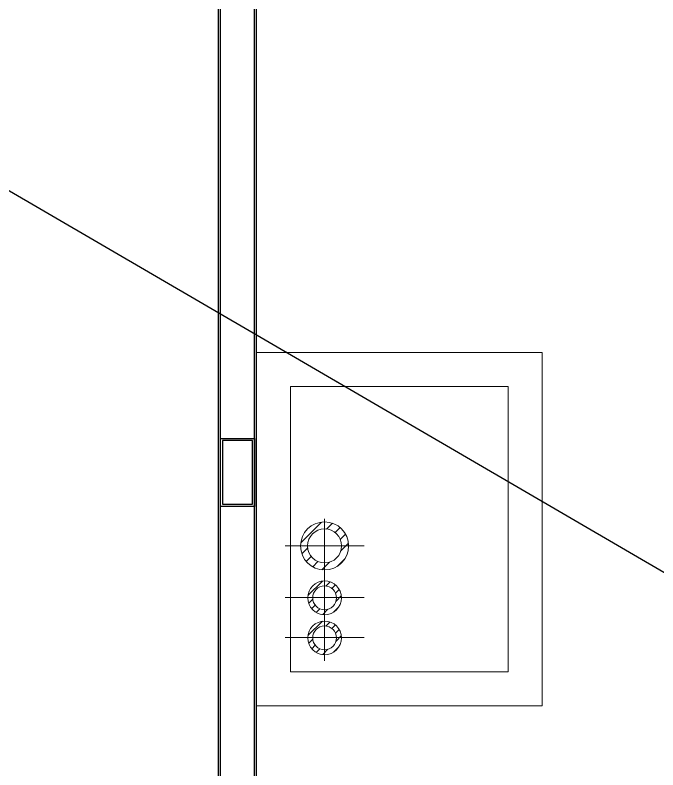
# Model space of a CAD drawing. Extents: x 758840 to 1108724, y -102573 to 143521.
# Drawn here: x 858310 to 859256, y 120894 to 122005 of the extents above; entities that cross this region are included whole.
import ezdxf

# ---------------------------------------------------------------- set-up
doc = ezdxf.new("R2010")
doc.units = 0
doc.header["$LTSCALE"] = 1000
doc.header["$MEASUREMENT"] = 0
doc.layers.add('0412-暖通-设备-精密空调', color=4, linetype='Continuous', lineweight=13)
doc.layers.add('GEN-DC 03', color=8, linetype='Continuous', lineweight=0)
doc.layers.add('GEN-DC 虚线', color=8, linetype='Continuous')
doc.layers.add('室外柴油发电-2层', color=241, linetype='Continuous')
doc.styles.add('$0$ARCH-DC$0$STANDARD', font='gbenor.shx', dxfattribs={"bigfont": 'gbcbig.shx'})
doc.dimstyles.new('$0$ARCH-DC$0$ISO-25', dxfattribs={"dimtxt": 2.5, "dimasz": 2.5, "dimexe": 1.25, "dimexo": 0.625, "dimtad": 1, "dimtxsty": '$0$ARCH-DC$0$STANDARD', "dimcen": 2.5, "dimadec": 0, "dimazin": 0, "dimtfac": 1, "dimtmove": 0, "dimatfit": 3, "dimfxl": 1, "dimarcsym": 0})

# ---------------------------------------------------------------- blocks, each defined once
blk = doc.blocks.new('*X93')
at = {"color": 0}
for p, q in [((-156.7, -187.6), (-145.6, -176.5)), ((-179.9, -193.1), (-168.3, -181.5)), ((-140, -188.6), (-132.3, -180.9)), ((-130, -196.3), (-122.7, -188.9)), ((-184.9, -215.8), (-173.8, -204.7)), ((-124.9, -208.9), (-116.3, -200.2)), ((-180.5, -229.1), (-172.8, -221.4)), ((-145.1, -246.7), (-114.7, -216.3)), ((-172.5, -238.7), (-165.1, -231.4)), ((-161.2, -245.1), (-152.6, -236.5))]:
    blk.add_line(p, q, dxfattribs=at)
blk = doc.blocks.new('*X94')
at = {"color": 0}
for p, q in [((-231, -194.8), (-223.2, -187.1)), ((-247.2, -198.7), (-239.1, -190.6)), ((-219.3, -195.5), (-213.9, -190.1)), ((-212.3, -200.9), (-207.1, -195.7)), ((-250.7, -214.5), (-242.9, -206.8)), ((-208.7, -209.7), (-202.7, -203.7)), ((-247.6, -223.9), (-242.2, -218.5)), ((-222.8, -236.2), (-201.5, -214.9)), ((-242, -230.6), (-236.8, -225.5)), ((-234.1, -235.1), (-228, -229))]:
    blk.add_line(p, q, dxfattribs=at)
blk = doc.blocks.new('接口')
at = {"layer": '0412-暖通-设备-精密空调', "color": 3, "linetype": 'Continuous'}
for p, q in [((516413.8, 26963.5), (516413.8, 26847.5)), ((516472.7, 26963.5), (516472.7, 26847.5)), ((516548.7, 26963.5), (516548.7, 26847.5)), ((516379.8, 26905.5), (516512.8, 26905.5)), ((516508.5, 26905.5), (516588.8, 26905.5))]:
    blk.add_line(p, q, dxfattribs=at)
for centre, radius in [((516548.7, 26905.5), 35.4), ((516413.4, 26905.5), 24.8), ((516472.3, 26905.5), 24.8), ((516548.7, 26905.5), 25), ((516413.4, 26905.5), 17.5), ((516472.3, 26905.5), 17.5)]:
    blk.add_circle(centre, radius, dxfattribs=at)
at = {"layer": '0412-暖通-设备-精密空调', "color": 3, "linetype": 'Continuous', "extrusion": (0, 0, -1), "zscale": -1, "rotation": 180.0000397004744}
for name, p in [('*X93', (-516698.4, 26693.8)), ('*X94', (-516639.5, 26693.8)), ('*X94', (-516698.4, 26693.8))]:
    blk.add_blockref(name, p, dxfattribs=at)
blk = doc.blocks.new('柴发假负载')
for p, q in [((8434717.612, -3630370.904), (8434717.612, -3627478.904)), ((8434767.612, -3630370.904), (8434767.612, -3627478.904)), ((8434714.612, -3630370.904), (8434714.612, -3627578.904)), ((8434770.612, -3630370.904), (8434770.612, -3627578.904))]:
    blk.add_line(p, q)
blk.add_lwpolyline([(8434717.612, -3628974.904), (8434717.612, -3628874.904), (8434767.612, -3628874.904), (8434767.612, -3628974.904)], close=True)
at = {"layer": '0412-暖通-设备-精密空调', "color": 3}
for points in [[(8435190.611, -3629268.414), (8435190.612, -3628748.414), (8434770.612, -3628748.414), (8434770.611, -3629268.414)], [(8435140.611, -3629218.414), (8435140.612, -3628798.414), (8434820.612, -3628798.414), (8434820.611, -3629218.414)]]:
    blk.add_lwpolyline(points, close=True, dxfattribs=at)
at = {"layer": 'GEN-DC 虚线'}
blk.add_lwpolyline([(8434720.612, -3628877.904), (8434720.612, -3628971.904), (8434764.612, -3628971.904), (8434764.612, -3628877.904)], close=True, dxfattribs=at)
at = {"layer": '0412-暖通-设备-精密空调', "color": 3, "rotation": 90}
blk.add_blockref('接口', (8461776.092, -4145581.818), dxfattribs=at)
at = {"layer": 'GEN-DC 03', "ltscale": 0.1}
blk.add_leader([(8436167.333, -3629537.318), (8434249.722, -3628419.199)], dimstyle='$0$ARCH-DC$0$ISO-25', override={"dimgap": 0.625, "dimtad": 1, "dimfxl": 2.5}, dxfattribs=at)

msp = doc.modelspace()

# ---------------------------------------------------------------- block references
at = {"layer": '室外柴油发电-2层'}
msp.add_blockref('柴发假负载', (-7576105, 3750256.89), dxfattribs=at)

doc.saveas('drawing.dxf')
